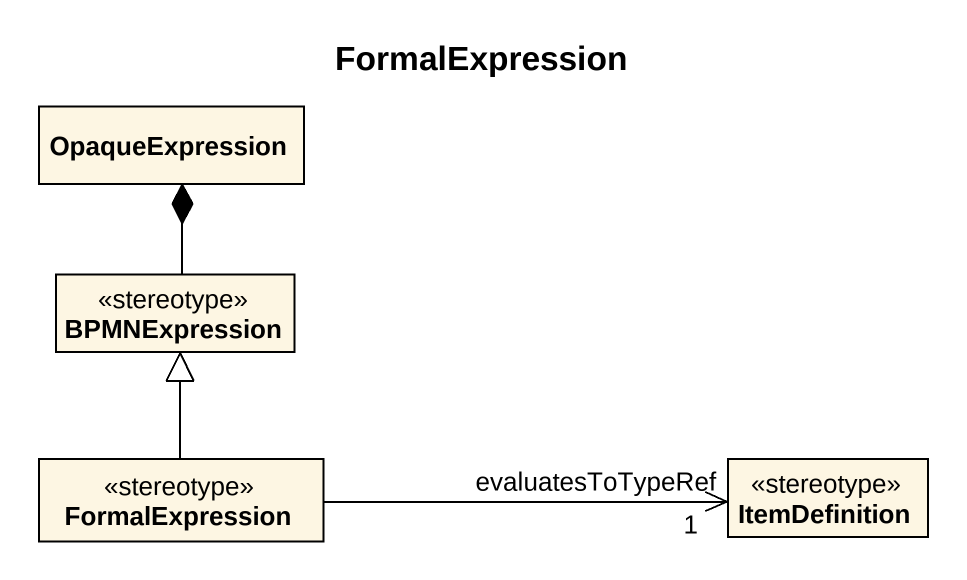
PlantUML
@startuml
title FormalExpression
hide circle
hide empty members
class OpaqueExpression
class BPMNExpression <<stereotype>>
class FormalExpression <<stereotype>>
class ItemDefinition <<stereotype>>
BPMNExpression -up-* OpaqueExpression
FormalExpression -up-|> BPMNExpression
FormalExpression -right-> "evaluatesToTypeRef\n1" ItemDefinition
@enduml
